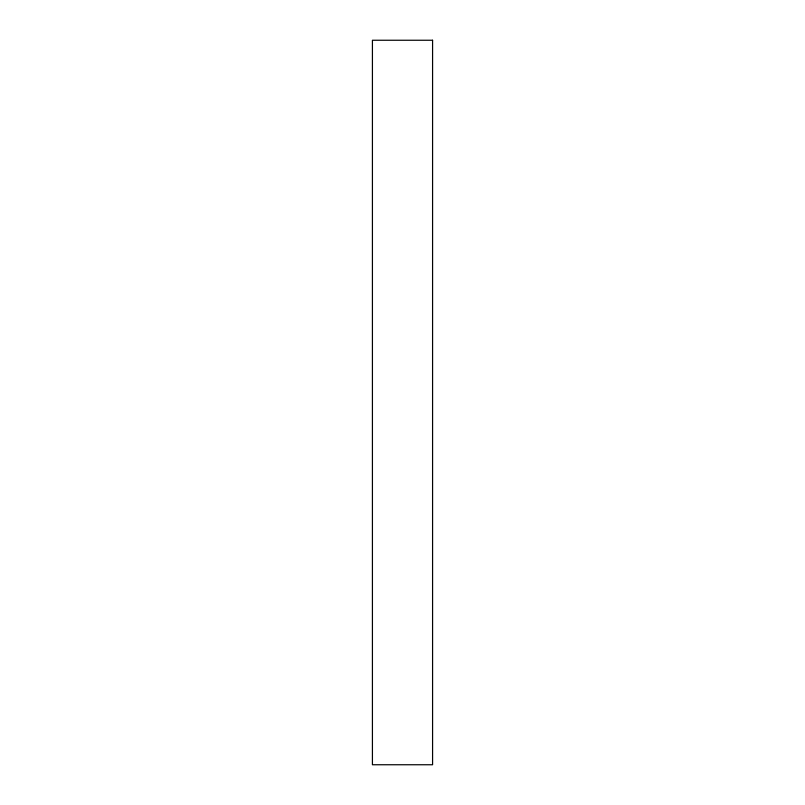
<?xml version="1.0" encoding="UTF-8"?>
<svg xmlns="http://www.w3.org/2000/svg" width="805" height="805" viewBox="0 0 805 805"><rect width="100%" height="100%" fill="white"/><g stroke="black" fill="none" stroke-linecap="round" stroke-linejoin="round"><path stroke-width="1.21" d="M432.577 40.25L372.423 40.25L372.423 764.75L432.577 764.75L432.577 40.25"/></g></svg>
